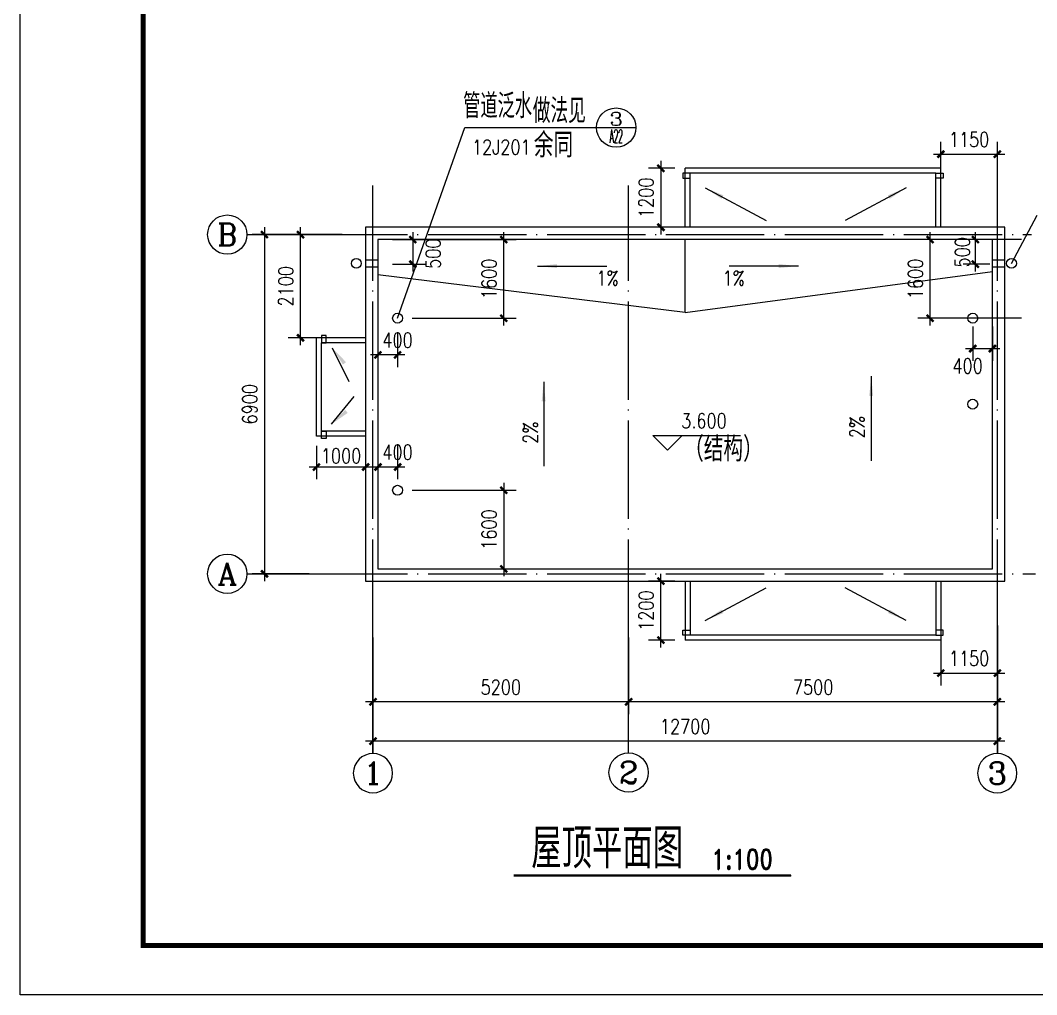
# Model space of a CAD drawing. Extents: x 575917 to 733065, y -270021 to -228021.
# Drawn here: x 658765 to 679439, y -270021 to -250196 of the extents above; entities that cross this region are included whole.
import ezdxf
from ezdxf.enums import TextEntityAlignment as Align

# ---------------------------------------------------------------- set-up
doc = ezdxf.new("R2010")
doc.units = 0
doc.header["$LTSCALE"] = 1000
doc.header["$MEASUREMENT"] = 0
doc.linetypes.add('DASH', pattern=[0.35, 0.25, -0.1])
doc.linetypes.add('DOTE', pattern=[2.42, 2, -0.2, 0.02, -0.2])
doc.layers.get('0').update_dxf_attribs({"linetype": 'CONTINUOUS'})
doc.layers.get('DEFPOINTS').update_dxf_attribs({"linetype": 'CONTINUOUS'})
for name, color, linetype in [('1', 3, 'CONTINUOUS'), ('AXIS', 3, 'CONTINUOUS'), ('AXIS_TEXT', 3, 'CONTINUOUS'), ('DIM_IDEN', 3, 'CONTINUOUS'), ('DOTE', 1, 'DOTE'), ('LEVL', 3, 'CONTINUOUS'), ('PUB_DIM', 3, 'CONTINUOUS'), ('PUB_SYMB', 3, 'CONTINUOUS'), ('PUB_TEXT', 7, 'CONTINUOUS'), ('PUB_TITLE', 4, 'CONTINUOUS'), ('PUB_WALL', 255, 'CONTINUOUS'), ('ROOF', 4, 'CONTINUOUS'), ('WALL', 151, 'CONTINUOUS'), ('WINDOW_TEXT', 7, 'CONTINUOUS'), ('填充', 7, 'CONTINUOUS')]:
    doc.layers.add(name, color=color, linetype=linetype)
doc.layers.add('PUB_HATCH', color=252, linetype='CONTINUOUS', lineweight=15)
doc.styles.add('-GBCBIGGBENOR', font='GBENOR.shx', dxfattribs={"bigfont": 'GBCBIG.shx'})
doc.styles.add('_HZTXT', font='txt.shx', dxfattribs={"width": 0.8, "bigfont": 'HZTXT.shx'})
doc.styles.add('_OCHINESE', font='simplex.shx', dxfattribs={"bigfont": 'OCHINESE.shx'})
doc.styles.add('CHINESE-3', font='romand.shx', dxfattribs={"width": 0.8, "bigfont": 'ochinese.shx'})
doc.styles.add('COMP', font='COMPLEX.shx', dxfattribs={"bigfont": 'hztxt'})
doc.styles.add('COMPLEX', font='COMPLEX.shx')
doc.styles.add('dim_font', font='SIMPLEX.shx', dxfattribs={"width": 0.8})
doc.styles.add('Hztxt', font='tssdeng.shx', dxfattribs={"width": 0.7, "bigfont": 'hztxt.shx'})
doc.styles.add('ST', font='romans6.shx', dxfattribs={"width": 0.8, "bigfont": 'hztxt.shx'})
doc.dimstyles.new('DIMN', dxfattribs={"dimtxt": 300, "dimasz": 100, "dimexe": 250, "dimexo": 300, "dimgap": 0, "dimtad": 0, "dimdec": 0, "dimzin": 0, "dimdsep": 46, "dimtxsty": 'dim_font', "dimblk": 'ARCHTICK', "dimcen": 0.09, "dimdle": 150, "dimclrt": 7, "dimazin": 0, "dimtfac": 1, "dimtdec": 0, "dimtix": 1, "dimtmove": 2, "dimatfit": 3, "dimldrblk": 'ARCHTICK', "dimfxl": 1, "dimtvp": 1, "dimtolj": 1, "dimtzin": 0, "dimarcsym": 0})

# ---------------------------------------------------------------- blocks, each defined once
blk = doc.blocks.new('_archtick')
at = {"const_width": 0.5}
blk.add_lwpolyline([(-0.7, -0.7), (0.7, 0.7)], dxfattribs=at)
blk = doc.blocks.new('*D1416')
at = {"layer": 'AXIS', "color": 0, "lineweight": -2, "transparency": 16777216}
for p, q in [((665939, -262757), (665939, -264313)), ((671139, -262757), (671139, -264313)), ((671289, -264063), (665789, -264063))]:
    blk.add_line(p, q, dxfattribs=at)
at = {"layer": 'DEFPOINTS', "color": 0, "transparency": 16777216}
for p in [(665939, -262457), (671139, -262457), (665939, -264063)]:
    blk.add_point(p, dxfattribs=at)
at = {"layer": 'AXIS', "color": 0, "lineweight": -2, "transparency": 16777216, "xscale": 100, "yscale": 100, "zscale": 100, "rotation": 180}
blk.add_blockref('_archtick', (665939, -264063), dxfattribs=at)
at = {"layer": 'AXIS', "color": 0, "lineweight": -2, "transparency": 16777216, "xscale": 100, "yscale": 100, "zscale": 100}
blk.add_blockref('_archtick', (671139, -264063), dxfattribs=at)
at = {"layer": 'AXIS', "color": 7, "transparency": 16777216, "insert": (668539, -263763), "char_height": 300, "attachment_point": 5, "style": 'dim_font'}
blk.add_mtext('\\A1;5200', dxfattribs=at)
blk = doc.blocks.new('_axiso')
blk.add_circle((0, 0), 0.5)
at = {"layer": 'AXIS_TEXT', "style": 'COMPLEX', "width": 1.041667}
blk.add_attdef('A', text='', height=0.56, dxfattribs=at).set_placement((-0.25, -0.28), (0.25, -0.28), align=Align.FIT)
blk = doc.blocks.new('*D1417')
at = {"layer": 'AXIS', "color": 0, "lineweight": -2, "transparency": 16777216}
for p, q in [((663731, -254407), (663731, -261607)), ((664639, -254557), (663481, -254557)), ((664639, -261457), (663481, -261457))]:
    blk.add_line(p, q, dxfattribs=at)
at = {"layer": 'DEFPOINTS', "color": 0, "transparency": 16777216}
for p in [(664939, -254557), (663731, -261457), (664939, -261457)]:
    blk.add_point(p, dxfattribs=at)
at = {"layer": 'AXIS', "color": 0, "lineweight": -2, "transparency": 16777216, "xscale": 100, "yscale": 100, "zscale": 100}
for p, rotation in [((663731, -254557), 90), ((663731, -261457), 270)]:
    blk.add_blockref('_archtick', p, dxfattribs=dict(at, rotation=rotation))
at = {"layer": 'AXIS', "color": 7, "transparency": 16777216, "insert": (663431, -258007), "char_height": 300, "attachment_point": 5, "rotation": 90, "style": 'dim_font'}
blk.add_mtext('\\A1;6900', dxfattribs=at)
blk = doc.blocks.new('*D1418')
at = {"layer": 'AXIS', "color": 0, "lineweight": -2, "transparency": 16777216}
for p, q in [((665939, -262757), (665939, -265113)), ((678639, -262757), (678639, -265113)), ((678789, -264863), (665789, -264863))]:
    blk.add_line(p, q, dxfattribs=at)
at = {"layer": 'DEFPOINTS', "color": 0, "transparency": 16777216}
for p in [(665939, -262457), (678639, -262457), (665939, -264863)]:
    blk.add_point(p, dxfattribs=at)
at = {"layer": 'AXIS', "color": 0, "lineweight": -2, "transparency": 16777216, "xscale": 100, "yscale": 100, "zscale": 100, "rotation": 180}
blk.add_blockref('_archtick', (665939, -264863), dxfattribs=at)
at = {"layer": 'AXIS', "color": 0, "lineweight": -2, "transparency": 16777216, "xscale": 100, "yscale": 100, "zscale": 100}
blk.add_blockref('_archtick', (678639, -264863), dxfattribs=at)
at = {"layer": 'AXIS', "color": 7, "transparency": 16777216, "insert": (672289, -264563), "char_height": 300, "attachment_point": 5, "style": 'dim_font'}
blk.add_mtext('\\A1;12700', dxfattribs=at)
blk = doc.blocks.new('*D1419')
at = {"layer": 'DEFPOINTS', "color": 0, "transparency": 16777216}
for p in [(664789, -258557), (665789, -258557), (664789, -259285)]:
    blk.add_point(p, dxfattribs=at)
at = {"layer": 'PUB_DIM', "color": 0, "lineweight": -2, "transparency": 16777216}
for p, q in [((664789, -258857), (664789, -259535)), ((665789, -258857), (665789, -259535)), ((665939, -259285), (664639, -259285))]:
    blk.add_line(p, q, dxfattribs=at)
at = {"layer": 'PUB_DIM', "color": 0, "lineweight": -2, "transparency": 16777216, "xscale": 100, "yscale": 100, "zscale": 100, "rotation": 180}
blk.add_blockref('_archtick', (664789, -259285), dxfattribs=at)
at = {"layer": 'PUB_DIM', "color": 0, "lineweight": -2, "transparency": 16777216, "xscale": 100, "yscale": 100, "zscale": 100}
blk.add_blockref('_archtick', (665789, -259285), dxfattribs=at)
at = {"layer": 'PUB_DIM', "color": 7, "transparency": 16777216, "insert": (665289, -259059), "char_height": 300, "attachment_point": 5, "style": 'dim_font'}
blk.add_mtext('\\A1;1000', dxfattribs=at)
blk = doc.blocks.new('*D1420')
at = {"layer": 'AXIS', "color": 0, "lineweight": -2, "transparency": 16777216}
for p, q in [((671139, -262757), (671139, -264313)), ((678639, -262757), (678639, -264313)), ((678789, -264063), (670989, -264063))]:
    blk.add_line(p, q, dxfattribs=at)
at = {"layer": 'DEFPOINTS', "color": 0, "transparency": 16777216}
for p in [(671139, -262457), (678639, -262457), (671139, -264063)]:
    blk.add_point(p, dxfattribs=at)
at = {"layer": 'AXIS', "color": 0, "lineweight": -2, "transparency": 16777216, "xscale": 100, "yscale": 100, "zscale": 100, "rotation": 180}
blk.add_blockref('_archtick', (671139, -264063), dxfattribs=at)
at = {"layer": 'AXIS', "color": 0, "lineweight": -2, "transparency": 16777216, "xscale": 100, "yscale": 100, "zscale": 100}
blk.add_blockref('_archtick', (678639, -264063), dxfattribs=at)
at = {"layer": 'AXIS', "color": 7, "transparency": 16777216, "insert": (674892, -263763), "char_height": 300, "attachment_point": 5, "style": 'dim_font'}
blk.add_mtext('\\A1;7500', dxfattribs=at)
blk = doc.blocks.new('*D1421')
at = {"layer": 'DEFPOINTS', "color": 0, "transparency": 16777216}
for p in [(672379, -253207), (671795, -254407), (672379, -254407)]:
    blk.add_point(p, dxfattribs=at)
at = {"layer": 'PUB_DIM', "color": 0, "lineweight": -2, "transparency": 16777216}
for p, q in [((672079, -253207), (671545, -253207)), ((671795, -253057), (671795, -254557)), ((672079, -254407), (671545, -254407))]:
    blk.add_line(p, q, dxfattribs=at)
at = {"layer": 'PUB_DIM', "color": 0, "lineweight": -2, "transparency": 16777216, "xscale": 100, "yscale": 100, "zscale": 100}
for p, rotation in [((671795, -253207), 90), ((671795, -254407), 270)]:
    blk.add_blockref('_archtick', p, dxfattribs=dict(at, rotation=rotation))
at = {"layer": 'PUB_DIM', "color": 7, "transparency": 16777216, "insert": (671495, -253807), "char_height": 300, "attachment_point": 5, "rotation": 90, "style": 'dim_font'}
blk.add_mtext('\\A1;1200', dxfattribs=at)
blk = doc.blocks.new('*D1422')
at = {"layer": 'DEFPOINTS', "color": 0, "transparency": 16777216}
for p in [(678789, -254657), (678191, -255157), (678789, -255157)]:
    blk.add_point(p, dxfattribs=at)
at = {"layer": 'PUB_DIM', "color": 0, "lineweight": -2, "transparency": 16777216}
for p, q in [((678489, -254657), (677941, -254657)), ((678191, -254507), (678191, -255307)), ((678489, -255157), (677941, -255157))]:
    blk.add_line(p, q, dxfattribs=at)
at = {"layer": 'PUB_DIM', "color": 0, "lineweight": -2, "transparency": 16777216, "xscale": 100, "yscale": 100, "zscale": 100}
for p, rotation in [((678191, -254657), 90), ((678191, -255157), 270)]:
    blk.add_blockref('_archtick', p, dxfattribs=dict(at, rotation=rotation))
at = {"layer": 'PUB_DIM', "color": 7, "transparency": 16777216, "insert": (677927, -254916), "char_height": 300, "attachment_point": 5, "rotation": 90, "style": 'dim_font'}
blk.add_mtext('\\A1;500', dxfattribs=at)
blk = doc.blocks.new('*D1423')
at = {"layer": 'DEFPOINTS', "color": 0, "transparency": 16777216}
for p in [(666039, -254657), (666039, -255157), (666749, -255157)]:
    blk.add_point(p, dxfattribs=at)
at = {"layer": 'PUB_DIM', "color": 0, "lineweight": -2, "transparency": 16777216}
for p, q in [((666339, -254657), (666999, -254657)), ((666749, -254507), (666749, -255307)), ((666339, -255157), (666999, -255157))]:
    blk.add_line(p, q, dxfattribs=at)
at = {"layer": 'PUB_DIM', "color": 0, "lineweight": -2, "transparency": 16777216, "xscale": 100, "yscale": 100, "zscale": 100}
for p, rotation in [((666749, -254657), 90), ((666749, -255157), 270)]:
    blk.add_blockref('_archtick', p, dxfattribs=dict(at, rotation=rotation))
at = {"layer": 'PUB_DIM', "color": 7, "transparency": 16777216, "insert": (667164, -254944), "char_height": 300, "attachment_point": 5, "rotation": 90, "style": 'dim_font'}
blk.add_mtext('\\A1;500', dxfattribs=at)
blk = doc.blocks.new('_ARROW')
blk.add_solid([(0, 0), (-1, 0.1), (-1, -0.1)])
blk = doc.blocks.new('*D1458')
at = {"layer": 'DEFPOINTS', "color": 0, "transparency": 16777216}
for p in [(671795, -261607), (672379, -261607), (672379, -262807)]:
    blk.add_point(p, dxfattribs=at)
at = {"layer": 'PUB_DIM', "color": 0, "lineweight": -2, "transparency": 16777216}
for p, q in [((671795, -262957), (671795, -261457)), ((672079, -261607), (671545, -261607)), ((672079, -262807), (671545, -262807))]:
    blk.add_line(p, q, dxfattribs=at)
at = {"layer": 'PUB_DIM', "color": 0, "lineweight": -2, "transparency": 16777216, "xscale": 100, "yscale": 100, "zscale": 100}
for p, rotation in [((671795, -261607), 90), ((671795, -262807), 270)]:
    blk.add_blockref('_archtick', p, dxfattribs=dict(at, rotation=rotation))
at = {"layer": 'PUB_DIM', "color": 7, "transparency": 16777216, "insert": (671495, -262207), "char_height": 300, "attachment_point": 5, "rotation": 90, "style": 'dim_font'}
blk.add_mtext('\\A1;1200', dxfattribs=at)
blk = doc.blocks.new('*D1598')
at = {"layer": 'DEFPOINTS', "color": 0, "transparency": 16777216}
for p in [(677489, -262207), (678639, -262207), (678639, -263478)]:
    blk.add_point(p, dxfattribs=at)
at = {"layer": 'PUB_DIM', "color": 0, "lineweight": -2, "transparency": 16777216}
for p, q in [((677489, -262507), (677489, -263728)), ((678639, -262507), (678639, -263728)), ((677339, -263478), (678789, -263478))]:
    blk.add_line(p, q, dxfattribs=at)
at = {"layer": 'PUB_DIM', "color": 0, "lineweight": -2, "transparency": 16777216, "xscale": 100, "yscale": 100, "zscale": 100, "rotation": 180}
blk.add_blockref('_archtick', (677489, -263478), dxfattribs=at)
at = {"layer": 'PUB_DIM', "color": 0, "lineweight": -2, "transparency": 16777216, "xscale": 100, "yscale": 100, "zscale": 100}
blk.add_blockref('_archtick', (678639, -263478), dxfattribs=at)
at = {"layer": 'PUB_DIM', "color": 7, "transparency": 16777216, "insert": (678064, -263178), "char_height": 300, "attachment_point": 5, "style": 'dim_font'}
blk.add_mtext('\\A1;1150', dxfattribs=at)
blk = doc.blocks.new('*D1601')
at = {"layer": 'DEFPOINTS', "color": 0, "transparency": 16777216}
for p in [(666039, -256257), (666439, -256257), (666039, -257004)]:
    blk.add_point(p, dxfattribs=at)
at = {"layer": 'PUB_DIM', "color": 0, "lineweight": -2, "transparency": 16777216}
for p, q in [((666039, -256557), (666039, -257254)), ((666439, -256557), (666439, -257254)), ((666589, -257004), (665889, -257004))]:
    blk.add_line(p, q, dxfattribs=at)
at = {"layer": 'PUB_DIM', "color": 0, "lineweight": -2, "transparency": 16777216, "xscale": 100, "yscale": 100, "zscale": 100, "rotation": 180}
blk.add_blockref('_archtick', (666039, -257004), dxfattribs=at)
at = {"layer": 'PUB_DIM', "color": 0, "lineweight": -2, "transparency": 16777216, "xscale": 100, "yscale": 100, "zscale": 100}
blk.add_blockref('_archtick', (666439, -257004), dxfattribs=at)
at = {"layer": 'PUB_DIM', "color": 7, "transparency": 16777216, "insert": (666439, -256704), "char_height": 300, "attachment_point": 5, "style": 'dim_font'}
blk.add_mtext('\\A1;400', dxfattribs=at)
blk = doc.blocks.new('*D1602')
at = {"layer": 'DEFPOINTS', "color": 0, "transparency": 16777216}
for p in [(666439, -254657), (668599, -254657), (666439, -256257)]:
    blk.add_point(p, dxfattribs=at)
at = {"layer": 'PUB_DIM', "color": 0, "lineweight": -2, "transparency": 16777216}
for p, q in [((666739, -254657), (668849, -254657)), ((668599, -256407), (668599, -254507)), ((666739, -256257), (668849, -256257))]:
    blk.add_line(p, q, dxfattribs=at)
at = {"layer": 'PUB_DIM', "color": 0, "lineweight": -2, "transparency": 16777216, "xscale": 100, "yscale": 100, "zscale": 100}
for p, rotation in [((668599, -254657), 90), ((668599, -256257), 270)]:
    blk.add_blockref('_archtick', p, dxfattribs=dict(at, rotation=rotation))
at = {"layer": 'PUB_DIM', "color": 7, "transparency": 16777216, "insert": (668299, -255457), "char_height": 300, "attachment_point": 5, "rotation": 90, "style": 'dim_font'}
blk.add_mtext('\\A1;1600', dxfattribs=at)
blk = doc.blocks.new('*D1603')
at = {"layer": 'DEFPOINTS', "color": 0, "transparency": 16777216}
for p in [(666439, -259757), (666439, -261357), (668599, -261357)]:
    blk.add_point(p, dxfattribs=at)
at = {"layer": 'PUB_DIM', "color": 0, "lineweight": -2, "transparency": 16777216}
for p, q in [((668599, -259607), (668599, -261507)), ((666739, -259757), (668849, -259757)), ((666739, -261357), (668849, -261357))]:
    blk.add_line(p, q, dxfattribs=at)
at = {"layer": 'PUB_DIM', "color": 0, "lineweight": -2, "transparency": 16777216, "xscale": 100, "yscale": 100, "zscale": 100}
for p, rotation in [((668599, -259757), 90), ((668599, -261357), 270)]:
    blk.add_blockref('_archtick', p, dxfattribs=dict(at, rotation=rotation))
at = {"layer": 'PUB_DIM', "color": 7, "transparency": 16777216, "insert": (668299, -260557), "char_height": 300, "attachment_point": 5, "rotation": 90, "style": 'dim_font'}
blk.add_mtext('\\A1;1600', dxfattribs=at)
blk = doc.blocks.new('*D1604')
at = {"layer": 'DEFPOINTS', "color": 0, "transparency": 16777216}
for p in [(666439, -258537), (666039, -258837), (666039, -259285)]:
    blk.add_point(p, dxfattribs=at)
at = {"layer": 'PUB_DIM', "color": 0, "lineweight": -2, "transparency": 16777216}
for p, q in [((666439, -258837), (666439, -259535)), ((666039, -259137), (666039, -259535)), ((666589, -259285), (665889, -259285))]:
    blk.add_line(p, q, dxfattribs=at)
at = {"layer": 'PUB_DIM', "color": 0, "lineweight": -2, "transparency": 16777216, "xscale": 100, "yscale": 100, "zscale": 100, "rotation": 180}
blk.add_blockref('_archtick', (666039, -259285), dxfattribs=at)
at = {"layer": 'PUB_DIM', "color": 0, "lineweight": -2, "transparency": 16777216, "xscale": 100, "yscale": 100, "zscale": 100}
blk.add_blockref('_archtick', (666439, -259285), dxfattribs=at)
at = {"layer": 'PUB_DIM', "color": 7, "transparency": 16777216, "insert": (666439, -258985), "char_height": 300, "attachment_point": 5, "style": 'dim_font'}
blk.add_mtext('\\A1;400', dxfattribs=at)
blk = doc.blocks.new('*D1605')
at = {"layer": 'DEFPOINTS', "color": 0, "transparency": 16777216}
for p in [(678139, -256127), (678539, -256127), (678539, -256875)]:
    blk.add_point(p, dxfattribs=at)
at = {"layer": 'PUB_DIM', "color": 0, "lineweight": -2, "transparency": 16777216}
for p, q in [((678139, -256427), (678139, -257125)), ((678539, -256427), (678539, -257125)), ((677989, -256875), (678689, -256875))]:
    blk.add_line(p, q, dxfattribs=at)
at = {"layer": 'PUB_DIM', "color": 0, "lineweight": -2, "transparency": 16777216, "xscale": 100, "yscale": 100, "zscale": 100, "rotation": 180}
blk.add_blockref('_archtick', (678139, -256875), dxfattribs=at)
at = {"layer": 'PUB_DIM', "color": 0, "lineweight": -2, "transparency": 16777216, "xscale": 100, "yscale": 100, "zscale": 100}
blk.add_blockref('_archtick', (678539, -256875), dxfattribs=at)
at = {"layer": 'PUB_DIM', "color": 7, "transparency": 16777216, "insert": (678034, -257229), "char_height": 300, "attachment_point": 5, "style": 'dim_font'}
blk.add_mtext('\\A1;400', dxfattribs=at)
blk = doc.blocks.new('*D1606')
at = {"layer": 'DEFPOINTS', "color": 0, "transparency": 16777216}
for p in [(677271, -254657), (679428, -254657), (679428, -256257)]:
    blk.add_point(p, dxfattribs=at)
at = {"layer": 'PUB_DIM', "color": 0, "lineweight": -2, "transparency": 16777216}
for p, q in [((679128, -254657), (677021, -254657)), ((677271, -256407), (677271, -254507)), ((679128, -256257), (677021, -256257))]:
    blk.add_line(p, q, dxfattribs=at)
at = {"layer": 'PUB_DIM', "color": 0, "lineweight": -2, "transparency": 16777216, "xscale": 100, "yscale": 100, "zscale": 100}
for p, rotation in [((677271, -254657), 90), ((677271, -256257), 270)]:
    blk.add_blockref('_archtick', p, dxfattribs=dict(at, rotation=rotation))
at = {"layer": 'PUB_DIM', "color": 7, "transparency": 16777216, "insert": (676971, -255457), "char_height": 300, "attachment_point": 5, "rotation": 90, "style": 'dim_font'}
blk.add_mtext('\\A1;1600', dxfattribs=at)
blk = doc.blocks.new('_index')
blk.add_line((-0.5, 0), (0.5, 0))
blk.add_circle((0, 0), 0.5)
at = {"style": 'COMP'}
for tag, width, p, p2 in [('1', 2.333333, (-0.17, 0.05), (0.17, 0.05)), ('-', 1.166667, (-0.17, -0.39), (0.17, -0.39))]:
    blk.add_attdef(tag, text='', height=0.34, dxfattribs=dict(at, width=width)).set_placement(p, p2, align=Align.FIT)
blk = doc.blocks.new('*D1625')
at = {"layer": 'DEFPOINTS', "color": 0, "transparency": 16777216}
for p in [(678639, -252920), (677489, -254192), (678639, -254192)]:
    blk.add_point(p, dxfattribs=at)
at = {"layer": 'PUB_DIM', "color": 0, "lineweight": -2, "transparency": 16777216}
for p, q in [((677489, -253892), (677489, -252670)), ((678639, -253892), (678639, -252670)), ((677339, -252920), (678789, -252920))]:
    blk.add_line(p, q, dxfattribs=at)
at = {"layer": 'PUB_DIM', "color": 0, "lineweight": -2, "transparency": 16777216, "xscale": 100, "yscale": 100, "zscale": 100, "rotation": 180}
blk.add_blockref('_archtick', (677489, -252920), dxfattribs=at)
at = {"layer": 'PUB_DIM', "color": 0, "lineweight": -2, "transparency": 16777216, "xscale": 100, "yscale": 100, "zscale": 100}
blk.add_blockref('_archtick', (678639, -252920), dxfattribs=at)
at = {"layer": 'PUB_DIM', "color": 7, "transparency": 16777216, "insert": (678064, -252620), "char_height": 300, "attachment_point": 5, "style": 'dim_font'}
blk.add_mtext('\\A1;1150', dxfattribs=at)
blk = doc.blocks.new('*D1626')
at = {"layer": 'DEFPOINTS', "color": 0, "transparency": 16777216}
for p in [(664464, -254557), (665612, -254557), (665612, -256657)]:
    blk.add_point(p, dxfattribs=at)
at = {"layer": 'PUB_DIM', "color": 0, "lineweight": -2, "transparency": 16777216}
for p, q in [((664464, -256807), (664464, -254407)), ((665312, -254557), (664214, -254557)), ((665312, -256657), (664214, -256657))]:
    blk.add_line(p, q, dxfattribs=at)
at = {"layer": 'PUB_DIM', "color": 0, "lineweight": -2, "transparency": 16777216, "xscale": 100, "yscale": 100, "zscale": 100}
for p, rotation in [((664464, -254557), 90), ((664464, -256657), 270)]:
    blk.add_blockref('_archtick', p, dxfattribs=dict(at, rotation=rotation))
at = {"layer": 'PUB_DIM', "color": 7, "transparency": 16777216, "insert": (664164, -255607), "char_height": 300, "attachment_point": 5, "rotation": 90, "style": 'dim_font'}
blk.add_mtext('\\A1;2100', dxfattribs=at)

msp = doc.modelspace()

# ---------------------------------------------------------------- linework, layer by layer
for p, q in [((678789, -254406.5), (665789, -254406.5)), ((665789, -254406.5), (665789, -261606.5)), ((678789, -261606.5), (678789, -254406.5)), ((678539, -254656.5), (666039, -254656.5)), ((666039, -254656.5), (666039, -261356.5)), ((672292, -256142.3), (672292, -254642.3)), ((678539, -261356.5), (678539, -254656.5)), ((672292, -256142.3), (678539, -255308.5)), ((672292, -256142.3), (666039, -255373.1)), ((664789, -258656.5), (664789, -256656.5)), ((665789, -256656.5), (664789, -256656.5)), ((665789, -256756.5), (664889, -256756.5)), ((664889, -258556.5), (664889, -256756.5)), ((665789, -258556.5), (664889, -258556.5)), ((665789, -258656.5), (664789, -258656.5)), ((666039, -261356.5), (678539, -261356.5)), ((665789, -261606.5), (678789, -261606.5))]:
    msp.add_line(p, q)
at = {"layer": 'AXIS'}
for p, q in [((663375.6, -254556.5), (664939, -254556.5)), ((663375.6, -261456.5), (664939, -261456.5)), ((665939, -265099.9), (665939, -262456.5)), ((671139, -265099.9), (671139, -262456.5)), ((678639, -265099.9), (678639, -262456.5))]:
    msp.add_line(p, q, dxfattribs=at)
at = {"layer": 'DOTE'}
for p, q in [((665939, -262756.5), (665939, -253556.5)), ((671139, -262756.5), (671139, -253556.5)), ((678639, -262756.5), (678639, -253556.5)), ((664639, -254556.5), (679335, -254556.5)), ((664639, -261456.5), (679415.9, -261456.5))]:
    msp.add_line(p, q, dxfattribs=at)
at = {"layer": 'LEVL'}
for p, q in [((671931.2, -258945.4), (671631.2, -258645.4)), ((671631.2, -258645.4), (672231.2, -258645.4)), ((671931.2, -258645.4), (673411.2, -258645.4)), ((672231.2, -258645.4), (671931.2, -258945.4))]:
    msp.add_line(p, q, dxfattribs=at)
at = {"layer": 'PUB_DIM'}
for points in [[(672696.3, -253603.3), (673938.9, -254269.8)], [(676783.9, -253603.3), (675541.2, -254269.8)], [(669282.1, -255196.6), (670692.2, -255196.6)], [(674593.6, -255196.6), (673183.5, -255196.6)], [(669410.8, -257549.8), (669410.8, -259266.6)], [(676072.8, -257439.2), (676072.8, -259156)], [(672696.3, -262409.8), (673938.9, -261743.3)], [(676783.9, -262409.8), (675541.2, -261743.3)]]:
    msp.add_lwpolyline(points, dxfattribs=at)
at = {"layer": 'PUB_HATCH', "color": 1, "ltscale": 0.005}
for centre in [(666439, -256256.5), (678139.1, -256256.5), (678138.6, -258006.5), (666439, -259756.5)]:
    msp.add_circle(centre, 100, dxfattribs=at)
at = {"layer": 'PUB_SYMB'}
for p, q in [((666439, -256256.5), (667809.3, -252379)), ((667809.3, -252379), (670486.6, -252379))]:
    msp.add_line(p, q, dxfattribs=at)
for points in [[(665110.7, -256861.5), (665449.4, -257541.7)], [(665093.7, -258412.1), (665555.9, -257851.5)]]:
    msp.add_lwpolyline(points, dxfattribs=at)
at = {"layer": 'PUB_TEXT'}
msp.add_line((678926.8, -255141.5), (679449.2, -254162.3), dxfattribs=at)
at = {"layer": 'PUB_TITLE'}
msp.add_lwpolyline([(658765.4, -270021.2), (658765.4, -228021.2), (733065.4, -228021.2), (733065.4, -270021.2)], close=True, dxfattribs=at)
msp.add_lwpolyline([(658765.4, -270021.2), (658765.4, -228021.2), (733065.4, -228021.2), (733065.4, -270021.2)], close=True, dxfattribs=at)
at = {"layer": 'PUB_TITLE', "const_width": 100}
msp.add_lwpolyline([(661265.4, -269021.2), (732065.4, -269021.2), (732065.4, -229021.2), (661265.4, -229021.2)], close=True, dxfattribs=at)
msp.add_lwpolyline([(661265.4, -269021.2), (732065.4, -269021.2), (732065.4, -229021.2), (661265.4, -229021.2)], close=True, dxfattribs=at)
at = {"layer": 'PUB_TITLE'}
for points in [[(672238.9, -253406.5), (672388.9, -253406.5), (672388.9, -253306.5), (672238.9, -253306.5), (672238.9, -253406.5)], [(677538.9, -253406.5), (677388.9, -253406.5), (677388.9, -253306.5), (677538.9, -253306.5), (677538.9, -253406.5)], [(664889, -256606.5), (664889, -256756.5), (664989, -256756.5), (664989, -256606.5), (664889, -256606.5)], [(664889, -258706.5), (664889, -258556.5), (664989, -258556.5), (664989, -258706.5), (664889, -258706.5)], [(672238.9, -262606.5), (672388.9, -262606.5), (672388.9, -262706.5), (672238.9, -262706.5), (672238.9, -262606.5)], [(677538.9, -262606.5), (677388.9, -262606.5), (677388.9, -262706.5), (677538.9, -262706.5), (677538.9, -262606.5)]]:
    msp.add_lwpolyline(points, dxfattribs=at)
at = {"layer": 'PUB_WALL', "const_width": 50}
msp.add_lwpolyline([(668801.8, -267598.1), (674443.5, -267598.1)], dxfattribs=at)
at = {"layer": 'ROOF', "linetype": 'DASH'}
for p, q in [((665789, -255068.6), (666039, -255068.6)), ((678539, -255068.6), (678789, -255068.6)), ((665789, -255208.6), (666039, -255208.6)), ((678539, -255208.6), (678789, -255208.6))]:
    msp.add_line(p, q, dxfattribs=at)
at = {"layer": 'ROOF'}
for centre in [(665598.7, -255141.5), (678926.8, -255141.5)]:
    msp.add_circle(centre, 100, dxfattribs=at)
at = {"layer": 'WALL'}
msp.add_line((668801.8, -267598.1), (674443.5, -267598.1), dxfattribs=at)
at = {"layer": '填充'}
for p, q in [((677488.9, -253206.5), (672288.9, -253206.5)), ((672288.9, -254406.5), (672288.9, -253206.5)), ((677488.9, -254406.5), (677488.9, -253206.5)), ((672388.9, -254406.5), (672388.9, -253306.5)), ((677388.9, -253306.5), (672388.9, -253306.5)), ((677388.9, -254406.5), (677388.9, -253306.5)), ((672288.9, -261606.5), (672288.9, -262806.5)), ((672388.9, -261606.5), (672388.9, -262706.5)), ((677388.9, -261606.5), (677388.9, -262706.5)), ((677488.9, -261606.5), (677488.9, -262806.5)), ((677388.9, -262706.5), (672388.9, -262706.5)), ((677488.9, -262806.5), (672288.9, -262806.5))]:
    msp.add_line(p, q, dxfattribs=at)

# ---------------------------------------------------------------- block references
at = {"layer": 'AXIS'}
ref = msp.add_blockref('_axiso', (662975.6, -254556.5), dxfattribs=dict(at, xscale=800, yscale=800, zscale=800))
ref.add_attrib('A', 'B', dxfattribs={"layer": 'AXIS_TEXT', "height": 448, "style": 'COMPLEX', "width": 1.102941}).set_placement((662775.6, -254780.5), (663175.6, -254780.5), align=Align.FIT)
at = {"layer": 'AXIS', "xscale": 800, "yscale": 800, "zscale": 800}
msp.add_blockref('_axiso', (662975.6, -261456.5), dxfattribs=at).add_auto_attribs({'A': 'A'})
at = {"layer": 'AXIS'}
ref = msp.add_blockref('_axiso', (665939, -265513.4), dxfattribs=dict(at, xscale=-800, yscale=800, zscale=800))
ref.add_attrib('A', '1', dxfattribs={"layer": 'AXIS_TEXT', "height": 448, "style": 'COMPLEX', "width": 2.083333}).set_placement((665739, -265737.4), (666139, -265737.4), align=Align.FIT)
ref = msp.add_blockref('_axiso', (671139, -265499.9), dxfattribs=dict(at, xscale=800, yscale=800, zscale=800))
ref.add_attrib('A', '2', dxfattribs={"layer": 'AXIS_TEXT', "height": 448, "style": 'COMPLEX', "width": 1.339286}).set_placement((670939, -265723.9), (671339, -265723.9), align=Align.FIT)
ref = msp.add_blockref('_axiso', (678637.9, -265513.4), dxfattribs=dict(at, xscale=-800, yscale=800, zscale=800))
ref.add_attrib('A', '3', dxfattribs={"layer": 'AXIS_TEXT', "height": 448, "style": 'COMPLEX', "width": 1.339286}).set_placement((678437.9, -265737.4), (678837.9, -265737.4), align=Align.FIT)
at = {"layer": 'PUB_DIM', "yscale": 400, "zscale": 400}
for p, xscale, rotation in [((672696.3, -253603.3), 400.000000000006, 151.7919700047992), ((676783.9, -253603.3), -400.000000000006, 208.2080299952008), ((669410.8, -257549.8), 400, 90), ((676072.8, -257439.2), 400, 90), ((672696.3, -262409.8), -400.0000000000061, 28.20802999520079), ((676783.9, -262409.8), 400.000000000006, 331.7919700047992)]:
    msp.add_blockref('_ARROW', p, dxfattribs=dict(at, xscale=xscale, rotation=rotation))
for p, xscale in [((669282.1, -255196.6), -400), ((674593.6, -255196.6), 400)]:
    msp.add_blockref('_ARROW', p, dxfattribs=dict(at, xscale=xscale))
at = {"layer": 'PUB_SYMB'}
ref = msp.add_blockref('_index', (670886.6, -252379), dxfattribs=dict(at, xscale=800, yscale=800, zscale=800))
ref.add_attrib('1', '3', dxfattribs={"layer": '0', "height": 272, "style": 'COMP', "width": 1.5}).set_placement((670750.6, -252339), (671022.6, -252339), align=Align.FIT)
ref.add_attrib('-', 'A22', dxfattribs={"layer": '0', "height": 272, "style": 'COMP', "width": 0.381818}).set_placement((670750.6, -252691), (671022.6, -252691), align=Align.FIT)
for p, xscale, yscale, zscale, rotation in [((665110.7, -256861.5), 400.0000000000007, 400.0000000000007, 400.0000000000007, 128.3780404028932), ((665093.7, -258412.1), -400.0000000000007, 400, 400, 40.25235354014115)]:
    msp.add_blockref('_ARROW', p, dxfattribs=dict(at, xscale=xscale, yscale=yscale, zscale=zscale, rotation=rotation))

# ---------------------------------------------------------------- texts
at = {"layer": '1', "style": 'CHINESE-3', "width": 0.8}
msp.add_text('1:100', height=400, dxfattribs=at).set_placement((672825, -267464.8))
at = {"layer": 'DIM_IDEN', "style": 'ST', "width": 0.8}
msp.add_text('12J201', height=300, dxfattribs=at).set_placement((667952.7, -253014.4), align=Align.BOTTOM_LEFT)
at = {"layer": 'LEVL', "color": 7, "char_height": 300, "attachment_point": 5, "style": 'dim_font'}
for s, insert in [('1%', (670709.1, -255439.8)), ('1%', (673276.1, -255439.8)), ('3.600', (672671.2, -258345.4))]:
    msp.add_mtext(s, dxfattribs=dict(at, insert=insert))
at = {"layer": 'LEVL', "color": 7, "char_height": 300, "attachment_point": 5, "rotation": 90, "style": 'dim_font'}
for insert in [(669143.9, -258585.7), (675785, -258475.2)]:
    msp.add_mtext('2%', dxfattribs=dict(at, insert=insert))
at = {"layer": 'PUB_TEXT', "style": 'Hztxt', "width": 0.7}
msp.add_text('管道泛水', height=500, dxfattribs=at).set_placement((667773.7, -252337.4), align=Align.BOTTOM_LEFT)
at = {"layer": 'PUB_TEXT', "style": '-GBCBIGGBENOR'}
msp.add_text('做法见                    ', height=500, dxfattribs=at).set_placement((669189.3, -252287.6))
at = {"layer": 'PUB_TEXT', "width": 0.8}
for s, height, style, p in [('余同', 500, '_HZTXT', (669210.4, -252985.5)), ('屋顶平面图 ', 812.5, '_OCHINESE', (669158.7, -267452.1))]:
    msp.add_text(s, height=height, dxfattribs=dict(at, style=style)).set_placement(p)
at = {"layer": 'WINDOW_TEXT', "style": '_HZTXT', "width": 0.8}
msp.add_text('（结构）', height=500, dxfattribs=at).set_placement((672267.2, -259173))

# ---------------------------------------------------------------- dimensions: what is measured, and where the dimension line sits
at = {"layer": 'AXIS'}
for base, p1, p2, angle, picture, middle in [((663730.6, -261456.5), (664939, -254556.5), (664939, -261456.5), 270, '*D1417', (663430.6, -258006.5)), ((665939, -264063.4), (671139, -262456.5), (665939, -262456.5), 180, '*D1416', (668539, -263763.4)), ((665939, -264863.4), (678639, -262456.5), (665939, -262456.5), 180, '*D1418', (672289, -264563.4))]:
    dim = msp.add_linear_dim(base=base, p1=p1, p2=p2, angle=angle, dimstyle='DIMN', dxfattribs=at)
    dim.commit()
    dim.dimension.update_dxf_attribs({"geometry": picture, "text_midpoint": middle})
dim = msp.add_linear_dim(base=(671139, -264063.4), p1=(678639, -262456.5), p2=(671139, -262456.5), angle=180, dimstyle='DIMN', dxfattribs=at)
dim.commit()
dim.dimension.update_dxf_attribs({"geometry": '*D1420', "text_midpoint": (674892, -263763.4), "dimtype": 160})
at = {"layer": 'PUB_DIM'}
for base, p1, p2, picture, middle in [((678639, -252920.5), (677488.9, -254192), (678639, -254192), '*D1625', (678063.9, -252620.5)), ((678639, -263478), (677488.9, -262206.5), (678639, -262206.5), '*D1598', (678063.9, -263178))]:
    dim = msp.add_linear_dim(base=base, p1=p1, p2=p2, dimstyle='DIMN', dxfattribs=at)
    dim.commit()
    dim.dimension.update_dxf_attribs({"geometry": picture, "text_midpoint": middle})
for base, p1, p2, angle, picture, middle in [((671794.5, -254406.5), (672378.9, -253206.5), (672378.9, -254406.5), 270, '*D1421', (671494.5, -253806.5)), ((664463.7, -254556.5), (665611.8, -256656.5), (665611.8, -254556.5), 90, '*D1626', (664163.7, -255606.5)), ((668599.3, -254656.5), (666439, -256256.5), (666439, -254656.5), 90, '*D1602', (668299.3, -255456.5)), ((677271.1, -254656.5), (679428.4, -256256.5), (679428.4, -254656.5), 90, '*D1606', (676971.1, -255456.5)), ((668599.3, -261356.5), (666439, -259756.5), (666439, -261356.5), 270, '*D1603', (668299.3, -260556.5)), ((671794.5, -261606.5), (672378.9, -262806.5), (672378.9, -261606.5), 90, '*D1458', (671494.5, -262206.5))]:
    dim = msp.add_linear_dim(base=base, p1=p1, p2=p2, angle=angle, dimstyle='DIMN', dxfattribs=at)
    dim.commit()
    dim.dimension.update_dxf_attribs({"geometry": picture, "text_midpoint": middle})
for base, p1, p2, angle, picture, middle in [((666748.9, -255156.5), (666039, -254656.5), (666039, -255156.5), 270, '*D1423', (667163.5, -254944)), ((678190.5, -255156.5), (678789, -254656.5), (678789, -255156.5), 270, '*D1422', (677927, -254916.1)), ((666039, -257004.4), (666439, -256256.5), (666039, -256256.5), 180, '*D1601', (666439, -256704.4)), ((664789, -259284.9), (665789, -258557.1), (664789, -258557.1), 180, '*D1419', (665289, -259059.4)), ((666039, -259284.9), (666439, -258537), (666039, -258837), 180, '*D1604', (666439, -258984.9))]:
    dim = msp.add_linear_dim(base=base, p1=p1, p2=p2, angle=angle, dimstyle='DIMN', dxfattribs=at)
    dim.commit()
    dim.dimension.update_dxf_attribs({"geometry": picture, "text_midpoint": middle, "dimtype": 160})
dim = msp.add_linear_dim(base=(678539, -256875.3), p1=(678139.1, -256127.5), p2=(678539, -256127.5), dimstyle='DIMN', dxfattribs=at)
dim.commit()
dim.dimension.update_dxf_attribs({"geometry": '*D1605', "text_midpoint": (678034.5, -257228.9), "dimtype": 160})

doc.saveas('drawing.dxf')
